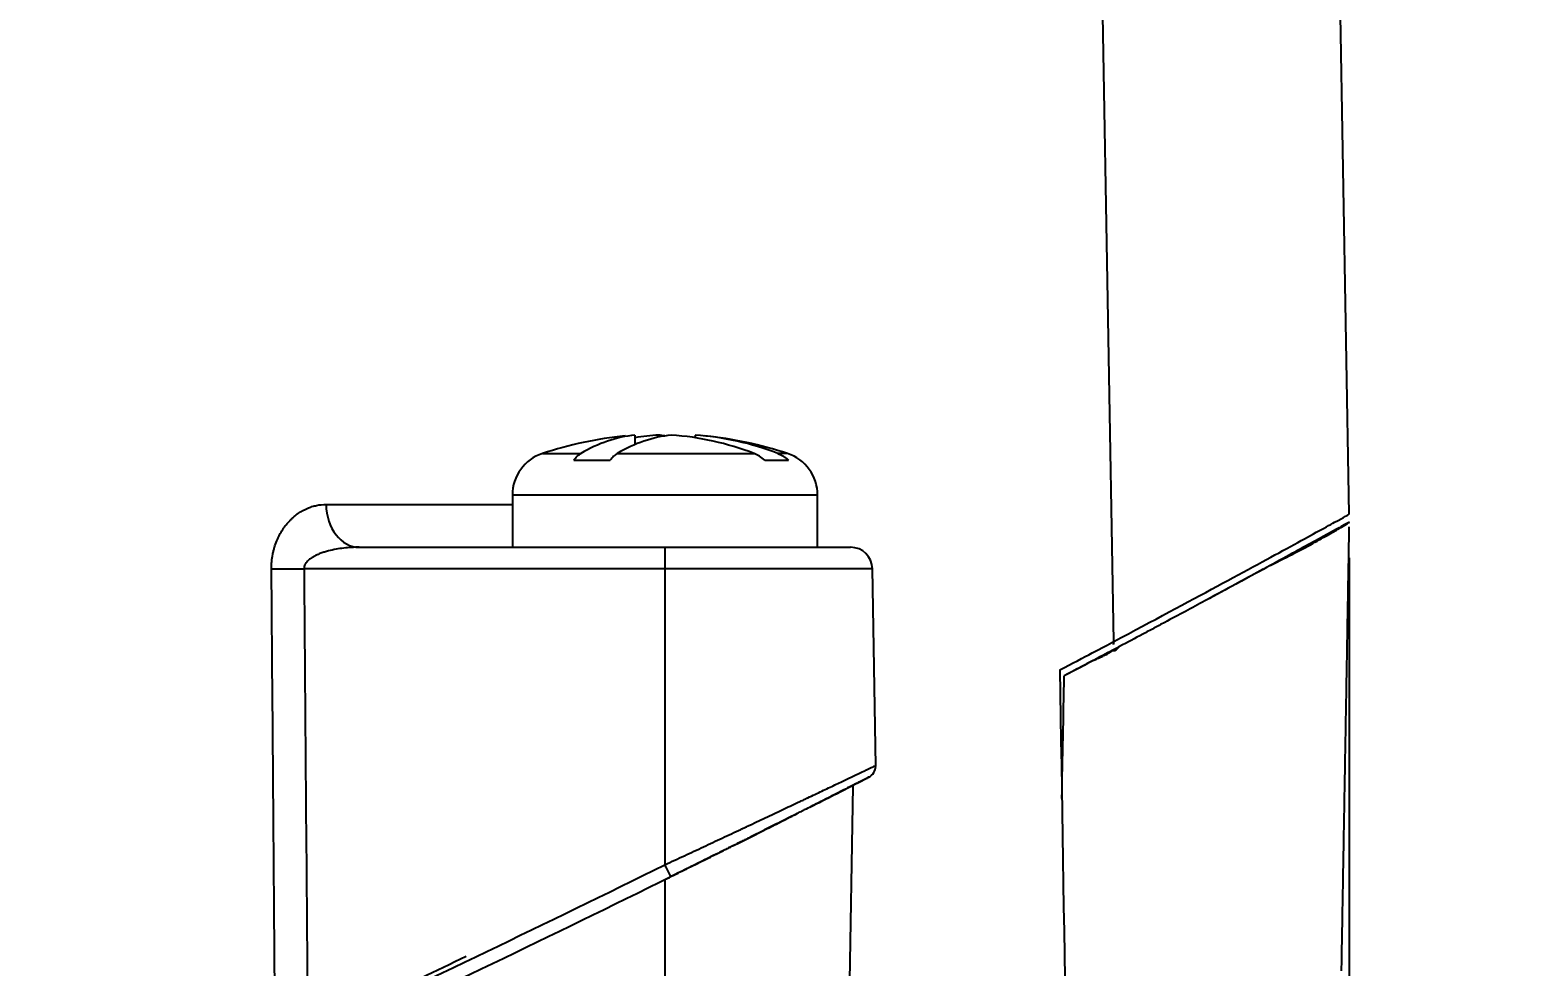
# Model space of a CAD drawing. Extents: x 86520 to 160660, y -2551 to 2752.
# Drawn here: x 88509.57 to 88543.96, y 1591.36 to 1612.83 of the extents above; entities that cross this region are included whole.
import ezdxf

# ---------------------------------------------------------------- set-up
doc = ezdxf.new("R2010")
doc.units = 0
doc.header["$LTSCALE"] = 10
doc.header["$MEASUREMENT"] = 0
doc.layers.get('DEFPOINTS').update_dxf_attribs({"linetype": 'CONTINUOUS'})
doc.layers.add('1', color=7, linetype='CONTINUOUS')
doc.dimstyles.new('경보기_스탈', dxfattribs={"dimtxt": 3.15, "dimasz": 2.5, "dimexe": 1, "dimexo": 1, "dimgap": 1, "dimtad": 1, "dimtoh": 1, "dimdec": 3, "dimzin": 1, "dimtxsty": 'STANDARD', "dimcen": 0, "dimclrd": 2, "dimclre": 2, "dimclrt": 4, "dimazin": 3, "dimtp": 0.1, "dimtm": 0.1, "dimtfac": 1, "dimtdec": 3, "dimtmove": 0, "dimatfit": 3})

# ---------------------------------------------------------------- blocks, each defined once
blk = doc.blocks.new('*D99')
at = {"layer": '1', "color": 1, "linetype": 'CONTINUOUS'}
for p, q in [((88506.677, 1673.889), (88631.642, 1673.889)), ((88626.642, 1563.462), (88626.642, 1658.889)), ((88513.52, 1548.462), (88631.642, 1548.462))]:
    blk.add_line(p, q, dxfattribs=at)
for points in [[(88624.142, 1658.889), (88629.142, 1658.889), (88626.642, 1673.889)], [(88624.142, 1563.462), (88629.142, 1563.462), (88626.642, 1548.462)]]:
    blk.add_solid(points, dxfattribs=at)
at = {"layer": 'DEFPOINTS', "color": 0, "linetype": 'CONTINUOUS'}
for p in [(88505.677, 1673.889), (88626.642, 1673.889), (88512.52, 1548.462)]:
    blk.add_point(p, dxfattribs=at)
at = {"layer": '1', "color": 2, "linetype": 'CONTINUOUS', "insert": (88616.142, 1613), "char_height": 6, "attachment_point": 5, "rotation": 90}
blk.add_mtext('{\\H2.5x;125}', dxfattribs=at)
blk = doc.blocks.new('*D457')
at = {"layer": '1', "color": 1, "linetype": 'CONTINUOUS'}
for p, q in [((88539.834, 1600.72), (88539.834, 1474)), ((88001.644, 1582), (88001.644, 1474)), ((88016.644, 1479), (88524.834, 1479))]:
    blk.add_line(p, q, dxfattribs=at)
for points in [[(88016.644, 1481.5), (88016.644, 1476.5), (88001.644, 1479)], [(88524.834, 1481.5), (88524.834, 1476.5), (88539.834, 1479)]]:
    blk.add_solid(points, dxfattribs=at)
at = {"layer": 'DEFPOINTS', "color": 0, "linetype": 'CONTINUOUS'}
for p in [(88539.834, 1601.72), (88001.644, 1583), (88539.834, 1479)]:
    blk.add_point(p, dxfattribs=at)
at = {"layer": '1', "color": 2, "linetype": 'CONTINUOUS', "insert": (88279.642, 1489.5), "char_height": 15, "attachment_point": 5}
blk.add_mtext('539', dxfattribs=at)

msp = doc.modelspace()

# ---------------------------------------------------------------- linework, layer by layer
at = {"layer": '1', "color": 7, "linetype": 'CONTINUOUS'}
for p, q in [((88539.8342, 1601.7173), (88539.2305, 1636.3036)), ((88534.4352, 1598.8014), (88533.8198, 1634.1787)), ((88523.4454, 1603.5338), (88523.4454, 1603.3153)), ((88523.9924, 1603.5338), (88523.9924, 1603.4884)), ((88524.8296, 1603.5338), (88524.8296, 1603.4734)), ((88521.325, 1603.1109), (88522.2051, 1603.1109)), ((88522.0461, 1602.9616), (88522.8833, 1602.9616)), ((88523.0423, 1603.1109), (88526.1811, 1603.1109)), ((88526.4245, 1602.9616), (88526.9715, 1602.9616)), ((88526.95, 1603.1109), (88526.728, 1603.1109)), ((88520.6375, 1602.161), (88520.6375, 1600.9616)), ((88520.6375, 1602.161), (88527.6375, 1602.161)), ((88527.6375, 1600.9616), (88527.6375, 1602.161)), ((88516.3625, 1601.9442), (88520.6375, 1601.9442)), ((88517.1257, 1600.9616), (88524.1375, 1600.9616)), ((88524.1375, 1600.9616), (88528.3962, 1600.9616)), ((88524.1375, 1600.9616), (88524.1375, 1600.4704)), ((88524.1375, 1600.4704), (88515.8578, 1600.4704)), ((88524.1375, 1600.4704), (88524.1375, 1593.6814)), ((88528.8961, 1600.4704), (88524.1375, 1600.4704)), ((88528.9751, 1595.9474), (88528.8961, 1600.4704)), ((88534.4388, 1598.5964), (88534.4384, 1598.6169)), ((88528.1804, 1579.918), (88528.452, 1595.4793)), ((88524.1375, 1593.3416), (88524.1375, 1579.918))]:
    msp.add_line(p, q, dxfattribs=at)
for centre, radius, start, end in [((88524.1375, 1594.5616), 9, 95.82984, 108.20996), ((88524.1375, 1594.5616), 9, 71.79004, 84.17016), ((88521.6375, 1602.161), 1, 108.20996, 180), ((88526.6375, 1602.161), 1, 0, 71.79004), ((88528.3962, 1600.4616), 0.5, 1, 90)]:
    msp.add_arc(centre, radius, start, end, dxfattribs=at)
for centre, major_axis, ratio, start_param, end_param in [((88523.7189, 1594.5616), (0, -8.9861), 0.546944, 3.1972629, 3.4546804), ((88524.5561, 1594.5616), (0, 8.9861), 0.546944, 0.0556702, 0.3130878), ((88524.411, 1594.5616), (0, 8.9861), 0.837169, 0.0556702, 0.1287045), ((88523.7189, 1594.5616), (0, -8.9861), 0.546944, 3.0563195, 3.0859224), ((88523.864, 1594.5616), (0, -8.9861), 0.837169, 2.8285049, 3.0859224), ((88524.411, 1594.5616), (0, 8.9861), 0.837169, 5.9700975, 6.2275151), ((88517.1257, 1601.9616), (0, 1), 0.763324, 1.5882496, 3.1415927), ((88515.8578, 1600.4878), (-1, -0.0078), 0.017452, 0.727437, 1.5706597), ((88534.1363, 1598.7962), (-0.1406, 0.265), 0.995592, 4.0131951, 4.2439454), ((88528.6749, 1595.9544), (0.1364, -0.2672), 0.999999, 6.2829206, 7.3447276), ((88352.4481, 1941.2933), (0, 387.7), 1, 3.5769133, 3.6003573), ((88524.1375, 1593.6762), (-0.1329, 0.269), 0.00773, 3.1415927, 4.7280375), ((88352.4481, 1941.2881), (-388, 0), 1, 2.006117, 2.0295609)]:
    msp.add_ellipse(centre, major_axis=major_axis, ratio=ratio, start_param=start_param, end_param=end_param, dxfattribs=at)
for points, knots in [([(88532.5486, 1625.3441), (88532.3084, 1625.3415), (88531.7789, 1625.3354), (88530.8394, 1625.3237), (88529.7558, 1625.309), (88528.5285, 1625.2907), (88527.614, 1625.2758), (88526.8917, 1625.2633), (88526.5214, 1625.2568), (88526.0734, 1625.2486), (88525.878, 1625.2449), (88525.7469, 1625.2425), (88525.6809, 1625.2412), (88525.0848, 1625.2299), (88523.9826, 1625.2081), (88522.2043, 1625.1694), (88520.3024, 1625.124), (88518.2775, 1625.0711), (88516.1295, 1625.0099), (88514.6149, 1624.963), (88513.4475, 1624.9252), (88512.9545, 1624.909), (88512.4533, 1624.892), (88512.2521, 1624.8852), (88512.1513, 1624.8817), (88511.848, 1624.8713), (88510.832, 1624.836), (88508.9593, 1624.7677), (88506.3698, 1624.6659), (88504.5824, 1624.5902), (88503.5599, 1624.5453), (88503.446, 1624.5403), (88503.2179, 1624.5294), (88502.875, 1624.5122), (88502.0704, 1624.4652), (88501.3727, 1624.413), (88499.967, 1624.2922), (88499.0159, 1624.1896), (88497.086, 1623.9358), (88496.1071, 1623.7846), (88494.9904, 1623.5844), (88494.7418, 1623.539), (88494.4923, 1623.492), (88494.1182, 1623.4203), (88493.3693, 1623.2721), (88492.6189, 1623.1096), (88491.1163, 1622.7649), (88490.1122, 1622.5091), (88488.101, 1621.943), (88487.0938, 1621.6327), (88485.0779, 1620.9552), (88484.0692, 1620.5881), (88482.0519, 1619.7939), (88481.0433, 1619.3669), (88479.7837, 1618.7937), (88479.4059, 1618.6188), (88479.0282, 1618.4394), (88478.7765, 1618.3188), (88478.6506, 1618.258), (88478.0224, 1617.9518), (88477.5232, 1617.7002), (88476.036, 1616.9258), (88475.0583, 1616.3831), (88473.131, 1615.2449), (88472.1815, 1614.6495), (88470.779, 1613.7164), (88470.0832, 1613.2398), (88469.3957, 1612.7482), (88469.1104, 1612.5413), (88469.0535, 1612.4998), (88468.9395, 1612.4168), (88468.7684, 1612.2923), (88466.7718, 1610.8401), (88464.8181, 1609.4336), (88461.1159, 1606.7929), (88459.2524, 1605.4759), (88457.3764, 1604.162)], [0, 0, 0, 0, 0.03125, 0.0625, 0.09375, 0.125, 0.15625, 0.15625, 0.171875, 0.1796875, 0.1835938, 0.1835938, 0.1875, 0.1875, 0.21875, 0.25, 0.28125, 0.3125, 0.34375, 0.375, 0.375, 0.390625, 0.3945312, 0.3945312, 0.3984375, 0.3984375, 0.40625, 0.4375, 0.46875, 0.5, 0.5, 0.5039062, 0.5039062, 0.5078125, 0.515625, 0.53125, 0.53125, 0.5625, 0.5625, 0.59375, 0.59375, 0.5976562, 0.6015625, 0.6015625, 0.609375, 0.625, 0.625, 0.65625, 0.65625, 0.6875, 0.6875, 0.71875, 0.71875, 0.75, 0.75, 0.7578125, 0.7617187, 0.7617187, 0.765625, 0.765625, 0.78125, 0.78125, 0.8125, 0.8125, 0.84375, 0.84375, 0.859375, 0.8671875, 0.8671875, 0.8691406, 0.8691406, 0.8710937, 0.875, 0.9375, 0.9375, 1, 1, 1, 1]), ([(88522.0461, 1602.9616), (88522.0701, 1602.9941), (88522.0954, 1603.0228), (88522.1353, 1603.0602), (88522.1489, 1603.0718), (88522.1698, 1603.0876), (88522.1768, 1603.0927), (88522.1909, 1603.1022), (88522.198, 1603.1067), (88522.2051, 1603.1109)], [0, 0, 0, 0, 0.5, 0.5, 0.75, 0.75, 0.875, 0.875, 1, 1, 1, 1]), ([(88523.0423, 1603.1109), (88523.014, 1603.0942), (88522.9865, 1603.0734), (88522.9464, 1603.0358), (88522.9333, 1603.0222), (88522.9077, 1602.9933), (88522.8953, 1602.9779), (88522.8833, 1602.9616)], [0, 0, 0, 0, 0.5, 0.5, 0.75, 0.75, 1, 1, 1, 1]), ([(88526.4245, 1602.9616), (88526.3877, 1602.9941), (88526.349, 1603.0228), (88526.288, 1603.0602), (88526.2672, 1603.0718), (88526.2352, 1603.0876), (88526.2244, 1603.0927), (88526.2028, 1603.1022), (88526.192, 1603.1067), (88526.1811, 1603.1109)], [0, 0, 0, 0, 0.5, 0.5, 0.75, 0.75, 0.875, 0.875, 1, 1, 1, 1]), ([(88526.728, 1603.1109), (88526.7713, 1603.0942), (88526.8134, 1603.0734), (88526.8748, 1603.0358), (88526.8949, 1603.0222), (88526.934, 1602.9933), (88526.953, 1602.9779), (88526.9715, 1602.9616)], [0, 0, 0, 0, 0.5, 0.5, 0.75, 0.75, 1, 1, 1, 1]), ([(88515.1111, 1600.4704), (88515.1106, 1600.5271), (88515.113, 1600.583), (88515.1231, 1600.6933), (88515.1308, 1600.7477), (88515.1462, 1600.8282), (88515.152, 1600.8549), (88515.1649, 1600.9077), (88515.1719, 1600.9336), (88515.1946, 1601.0099), (88515.2119, 1601.0589), (88515.2408, 1601.1299), (88515.2509, 1601.1532), (88515.2721, 1601.1988), (88515.2832, 1601.2212), (88515.3178, 1601.2869), (88515.3422, 1601.3283), (88515.4195, 1601.446), (88515.476, 1601.516), (88515.5521, 1601.594), (88515.5677, 1601.6092), (88515.5989, 1601.6383), (88515.6147, 1601.6523), (88515.6625, 1601.6926), (88515.6949, 1601.7174), (88515.7939, 1601.7857), (88515.862, 1601.8234), (88515.967, 1601.8688), (88516.0026, 1601.8821), (88516.0739, 1601.9048), (88516.1097, 1601.9141), (88516.2174, 1601.9367), (88516.2897, 1601.9442), (88516.3625, 1601.9442)], [0, 0, 0, 0, 0.0625, 0.0625, 0.125, 0.125, 0.15625, 0.15625, 0.1875, 0.1875, 0.25, 0.25, 0.28125, 0.28125, 0.3125, 0.3125, 0.375, 0.375, 0.5, 0.5, 0.53125, 0.53125, 0.5625, 0.5625, 0.625, 0.625, 0.75, 0.75, 0.8125, 0.8125, 0.875, 0.875, 1, 1, 1, 1]), ([(88534.4352, 1598.8014), (88535.3374, 1599.2799), (88536.1259, 1599.7027), (88537.4766, 1600.4311), (88538.0389, 1600.7368), (88538.9378, 1601.2274), (88539.6101, 1601.5963), (88539.834, 1601.7198), (88539.8342, 1601.72)], [0, 0, 0, 0, 0.2502369, 0.2502369, 0.5004737, 0.5004737, 0.7507106, 1, 1, 1, 1]), ([(88539.8373, 1601.5392), (88539.8375, 1601.5393), (88539.7103, 1601.4691), (88539.1175, 1601.1428), (88538.4325, 1600.7678), (88538.0194, 1600.5429)], [0, 0, 0, 0, 0.3190848, 0.6595424, 1, 1, 1, 1]), ([(88538.0194, 1600.5429), (88538.226, 1600.6491), (88538.4151, 1600.7443), (88538.7578, 1600.9209), (88538.9116, 1601.0027), (88539.1838, 1601.1513), (88539.4208, 1601.2847), (88539.5874, 1601.3832), (88539.7761, 1601.4957), (88539.8376, 1601.5334), (88539.8374, 1601.5352)], [0, 0, 0, 0, 0.1703002, 0.1703002, 0.3406005, 0.3406005, 0.5109007, 0.681201, 0.681201, 1, 1, 1, 1]), ([(88517.1257, 1600.9616), (88517.066, 1600.9616), (88517.0064, 1600.96), (88516.8873, 1600.9534), (88516.8279, 1600.9484), (88516.7092, 1600.9348), (88516.65, 1600.9262), (88516.5325, 1600.905), (88516.4741, 1600.8925), (88516.3872, 1600.8698), (88516.3583, 1600.8617), (88516.3009, 1600.8438), (88516.2723, 1600.8342), (88516.216, 1600.8132), (88516.1881, 1600.8019), (88516.1332, 1600.7772), (88516.1062, 1600.7639), (88516.0665, 1600.7417), (88516.0534, 1600.7339), (88516.0276, 1600.7176), (88516.0149, 1600.709), (88515.978, 1600.682), (88515.9546, 1600.6624), (88515.9228, 1600.6288), (88515.9128, 1600.6169), (88515.8942, 1600.5912), (88515.886, 1600.5777), (88515.8721, 1600.5491), (88515.8665, 1600.5338), (88515.8592, 1600.5027), (88515.8574, 1600.4867), (88515.8578, 1600.4704)], [0, 0, 0, 0, 0.125, 0.125, 0.25, 0.25, 0.375, 0.375, 0.5, 0.5, 0.5625, 0.5625, 0.625, 0.625, 0.6875, 0.6875, 0.75, 0.75, 0.78125, 0.78125, 0.8125, 0.8125, 0.875, 0.875, 0.90625, 0.90625, 0.9375, 0.9375, 0.96875, 0.96875, 1, 1, 1, 1]), ([(88515.1992, 1589.3044), (88515.1945, 1589.8938), (88515.1899, 1590.4832), (88515.1642, 1593.7388), (88515.1431, 1596.4049), (88515.1184, 1599.5375), (88515.1147, 1600.004), (88515.1111, 1600.4704)], [0, 0, 0, 0, 0.1583533, 0.1583533, 0.8746873, 0.8746873, 1, 1, 1, 1]), ([(88538.0194, 1600.5429), (88537.8065, 1600.4268), (88537.5749, 1600.3009), (88537.0747, 1600.0298), (88536.8061, 1599.8847), (88536.2321, 1599.5755), (88535.85, 1599.3703), (88535.436, 1599.1488), (88535.2678, 1599.0589), (88535.1823, 1599.0133), (88534.9228, 1598.8747), (88534.7456, 1598.7803), (88534.5668, 1598.6852)], [0, 0, 0, 0, 0.25, 0.25, 0.5, 0.5, 0.75, 0.8125, 0.8125, 0.875, 0.875, 1, 1, 1, 1]), ([(88537.8599, 1600.456), (88537.5064, 1600.2637), (88537.1012, 1600.044), (88536.6377, 1599.794), (88536.6311, 1599.7905), (88536.6245, 1599.7869)], [0, 0, 0, 0, 0.9857841, 0.9857841, 1, 1, 1, 1]), ([(88533.9594, 1598.3629), (88533.9031, 1598.3332), (88533.7256, 1598.2392), (88533.5133, 1598.1271), (88533.3578, 1598.0452)], [0, 0, 0, 0, 0.3391979, 1, 1, 1, 1]), ([(88533.9803, 1598.374), (88534.004, 1598.3855), (88534.0272, 1598.3965), (88534.0723, 1598.4172), (88534.0943, 1598.4268), (88534.1586, 1598.4549), (88534.1992, 1598.4724), (88534.2565, 1598.5009), (88534.2842, 1598.5157), (88534.3106, 1598.5322), (88534.3279, 1598.5436), (88534.3364, 1598.5496), (88534.3615, 1598.5677), (88534.3776, 1598.5797), (88534.4089, 1598.5959), (88534.424, 1598.6001), (88534.4388, 1598.5964)], [0, 0, 0, 0, 0.125, 0.125, 0.25, 0.25, 0.5, 0.5, 0.625, 0.6875, 0.6875, 0.75, 0.75, 0.875, 0.875, 1, 1, 1, 1]), ([(88534.4388, 1598.5964), (88534.4606, 1598.591), (88534.4821, 1598.604), (88534.514, 1598.6323), (88534.5246, 1598.6431), (88534.5457, 1598.6646), (88534.5563, 1598.675), (88534.5668, 1598.6852)], [0, 0, 0, 0, 0.5, 0.5, 0.75, 0.75, 1, 1, 1, 1]), ([(88524.1375, 1593.6814), (88524.2869, 1593.7506), (88524.4351, 1593.8195), (88524.7293, 1593.9562), (88525.0213, 1594.0922), (88525.3088, 1594.2264), (88525.5941, 1594.3598), (88525.7356, 1594.426), (88525.911, 1594.5083), (88525.946, 1594.5247), (88526.0156, 1594.5574), (88526.1194, 1594.6061), (88526.2214, 1594.654), (88526.4232, 1594.7488), (88526.5545, 1594.8107), (88526.8109, 1594.9315), (88526.936, 1594.9906), (88527.1187, 1595.0769), (88527.1788, 1595.1053), (88527.2676, 1595.1473), (88527.297, 1595.1612), (88527.355, 1595.1887), (88527.4986, 1595.2567), (88527.6343, 1595.321), (88527.8411, 1595.4191), (88527.9394, 1595.4659), (88528.0789, 1595.5322), (88528.1241, 1595.5537), (88528.1898, 1595.5849), (88528.2114, 1595.5952), (88528.2537, 1595.6154), (88528.2745, 1595.6253), (88528.3761, 1595.6737), (88528.4505, 1595.7091), (88528.5855, 1595.7735), (88528.6461, 1595.8025), (88528.7263, 1595.8408), (88528.7513, 1595.8527), (88528.786, 1595.8692), (88528.7971, 1595.8745), (88528.8183, 1595.8847), (88528.8284, 1595.8895), (88528.8764, 1595.9125), (88528.9369, 1595.9414), (88528.9654, 1595.955), (88528.9738, 1595.959), (88528.9749, 1595.9596), (88528.9749, 1595.9596)], [0, 0, 0, 0, 0.0610576, 0.0610576, 0.1221151, 0.1831727, 0.1831727, 0.2442303, 0.2442303, 0.2594946, 0.2594946, 0.274759, 0.3052878, 0.3052878, 0.3663454, 0.3663454, 0.4274029, 0.4274029, 0.4579317, 0.4579317, 0.4731961, 0.4731961, 0.4884605, 0.5495181, 0.5495181, 0.6105756, 0.6105756, 0.6411044, 0.6411044, 0.6563688, 0.6563688, 0.6716332, 0.6716332, 0.7326908, 0.7326908, 0.7937483, 0.7937483, 0.8242771, 0.8242771, 0.8395415, 0.8395415, 0.8548059, 0.8548059, 0.9158635, 0.976921, 0.976921, 1, 1, 1, 1]), ([(88528.7966, 1595.6796), (88528.7986, 1595.6806), (88528.8003, 1595.6815), (88528.8044, 1595.6836), (88528.8064, 1595.6846), (88528.8094, 1595.6861), (88528.8124, 1595.6877), (88528.8109, 1595.6869), (88528.8022, 1595.6825), (88528.7751, 1595.6686), (88528.7175, 1595.6393), (88528.6627, 1595.6113), (88528.6425, 1595.601), (88528.5986, 1595.5786), (88528.5749, 1595.5666), (88528.4988, 1595.5278), (88528.4413, 1595.4986), (88528.3134, 1595.4335), (88528.2429, 1595.3977), (88528.1276, 1595.3391), (88528.0874, 1595.3187), (88528.0047, 1595.2767), (88527.962, 1595.2551), (88527.8304, 1595.1883), (88527.7377, 1595.1414), (88527.5429, 1595.0428), (88527.4408, 1594.9911), (88527.3072, 1594.9237), (88527.2802, 1594.9101), (88527.2256, 1594.8825), (88527.198, 1594.8686), (88527.1146, 1594.8265), (88527.0582, 1594.7981), (88526.8868, 1594.7117), (88526.7695, 1594.6527), (88526.5292, 1594.532), (88526.4061, 1594.4702), (88526.2173, 1594.3756), (88526.1218, 1594.3278), (88526.0247, 1594.2792), (88525.9596, 1594.2466), (88525.9268, 1594.2303), (88525.7629, 1594.1483), (88525.6306, 1594.0823), (88525.3641, 1593.9495), (88525.0955, 1593.8159), (88524.8228, 1593.6806), (88524.5481, 1593.5445), (88524.4098, 1593.4761), (88524.2704, 1593.4072)], [0, 0, 0, 0, 0.0092577, 0.0092577, 0.0238274, 0.0238274, 0.0383972, 0.0675366, 0.0675366, 0.1258156, 0.1840946, 0.1840946, 0.213234, 0.213234, 0.2423735, 0.2423735, 0.3006525, 0.3006525, 0.3589314, 0.3589314, 0.3880709, 0.3880709, 0.4172104, 0.4172104, 0.4754894, 0.4754894, 0.5337683, 0.5337683, 0.5483381, 0.5483381, 0.5629078, 0.5629078, 0.5920473, 0.5920473, 0.6503262, 0.6503262, 0.7086052, 0.7086052, 0.7377447, 0.7523144, 0.7523144, 0.7668842, 0.7668842, 0.8251631, 0.8251631, 0.8834421, 0.941721, 0.941721, 1, 1, 1, 1]), ([(88527.4573, 1594.9999), (88527.5808, 1595.0622), (88527.9959, 1595.2717), (88528.489, 1595.5228), (88528.7732, 1595.6677), (88528.8108, 1595.6869), (88528.8112, 1595.6871)], [0, 0, 0, 0, 0.1377085, 0.4967919, 0.839124, 1, 1, 1, 1]), ([(88527.9575, 1595.2527), (88527.9681, 1595.2581), (88527.9785, 1595.2634), (88528.0054, 1595.277), (88528.0217, 1595.2853), (88528.0532, 1595.3013), (88528.0686, 1595.3091), (88528.1431, 1595.347), (88528.2482, 1595.4003), (88528.325, 1595.4394), (88528.3718, 1595.4632), (88528.3856, 1595.4702), (88528.4034, 1595.4793), (88528.4089, 1595.4821), (88528.419, 1595.4872), (88528.4235, 1595.4895), (88528.4438, 1595.4998), (88528.452, 1595.504), (88528.4524, 1595.5042), (88528.4524, 1595.5042), (88528.4524, 1595.5042)], [0, 0, 0, 0, 0.0332247, 0.0332247, 0.086642, 0.086642, 0.1400594, 0.1400594, 0.3537288, 0.5673983, 0.5673983, 0.674233, 0.674233, 0.7276504, 0.7276504, 0.7810677, 0.7810677, 0.9947372, 0.9947372, 1, 1, 1, 1]), ([(88524.1375, 1593.3416), (88524.2723, 1593.4081), (88524.4062, 1593.4743), (88524.672, 1593.6058), (88524.936, 1593.7367), (88525.1964, 1593.8661), (88525.3902, 1593.9625), (88525.4868, 1594.0106), (88525.5828, 1594.0585), (88525.6467, 1594.0904), (88525.6786, 1594.1063), (88525.8376, 1594.1856), (88526.086, 1594.3098), (88526.323, 1594.4285), (88526.5541, 1594.5445), (88526.6667, 1594.6011), (88526.8312, 1594.6838), (88526.8852, 1594.711), (88526.9651, 1594.7512), (88526.9916, 1594.7645), (88527.0441, 1594.791), (88527.0701, 1594.8041), (88527.1183, 1594.8284), (88527.1404, 1594.8395), (88527.1623, 1594.8506)], [0, 0, 0, 0, 0.1216989, 0.1216989, 0.2433978, 0.3650968, 0.3650968, 0.4259462, 0.4563709, 0.4563709, 0.4867957, 0.4867957, 0.6084946, 0.7301935, 0.7301935, 0.8518924, 0.8518924, 0.9127419, 0.9127419, 0.9431666, 0.9431666, 0.9735913, 0.9735913, 1, 1, 1, 1]), ([(88519.577, 1591.5743), (88518.207, 1590.9161), (88516.7553, 1590.2285), (88514.8327, 1589.334), (88514.4377, 1589.1511), (88513.6373, 1588.782), (88513.2318, 1588.5959), (88511.9993, 1588.0328), (88511.1563, 1587.6511), (88510.2919, 1587.2637)], [0, 0, 0, 0, 0.4958089, 0.4958089, 0.6218567, 0.6218567, 0.7479045, 0.7479045, 1, 1, 1, 1])]:
    msp.add_open_spline(points, degree=3, knots=knots, dxfattribs=at)
for points, degree in [([(88539.6579, 1591.2495), (88539.7468, 1596.3414), (88539.8356, 1601.4333)], 2), ([(88515.8578, 1600.4704), (88515.8858, 1596.8977), (88515.9137, 1593.3249), (88515.9417, 1589.7522)], 3), ([(88533.1951, 1598.149), (88533.4848, 1598.3008), (88533.9814, 1598.5618), (88534.3119, 1598.7363), (88534.4352, 1598.8014)], 3), ([(88533.9803, 1598.374), (88533.7892, 1598.2728), (88533.5615, 1598.1525), (88533.2963, 1598.0128)], 3), ([(88534.4384, 1598.6169), (88534.3226, 1598.5554), (88534.1698, 1598.4743), (88533.9803, 1598.374)], 3), ([(88534.5668, 1598.6852), (88534.5243, 1598.6625), (88534.4815, 1598.6398), (88534.4384, 1598.6169)], 3), ([(88533.1951, 1598.149), (88533.2882, 1592.3474), (88533.3813, 1586.5458), (88533.4744, 1580.7442)], 3), ([(88533.2425, 1595.1977), (88533.2604, 1596.136), (88533.2784, 1597.0744), (88533.2963, 1598.0128)], 3)]:
    msp.add_open_spline(points, degree=degree, dxfattribs=at)

# ---------------------------------------------------------------- dimensions: what is measured, and where the dimension line sits
dim = msp.add_linear_dim(base=(88626.6417, 1673.8892), p1=(88512.5202, 1548.4616), p2=(88505.6767, 1673.8892), angle=90, text='{\\H2.5x;125}', dimstyle='경보기_스탈', override={"dimtxt": 6, "dimasz": 15, "dimexe": 5, "dimgap": 3, "dimtoh": 0, "dimzin": 9, "dimclrd": 1, "dimclre": 1, "dimclrt": 2, "dimfxl": 0.3}, dxfattribs=at)
dim.commit()
dim.dimension.update_dxf_attribs({"geometry": '*D99', "text_midpoint": (88626.6417, 1613), "dimtype": 160})
dim = msp.add_linear_dim(base=(88539.8342, 1479), p1=(88001.6439, 1583.0001), p2=(88539.8342, 1601.72), text='539', dimstyle='경보기_스탈', override={"dimtxt": 15, "dimasz": 15, "dimexe": 5, "dimgap": 3, "dimtoh": 0, "dimzin": 9, "dimclrd": 1, "dimclre": 1, "dimclrt": 2, "dimfxl": 0.3}, dxfattribs=at)
dim.commit()
dim.dimension.update_dxf_attribs({"geometry": '*D457', "text_midpoint": (88279.6417, 1479), "dimtype": 160})

doc.saveas('drawing.dxf')
